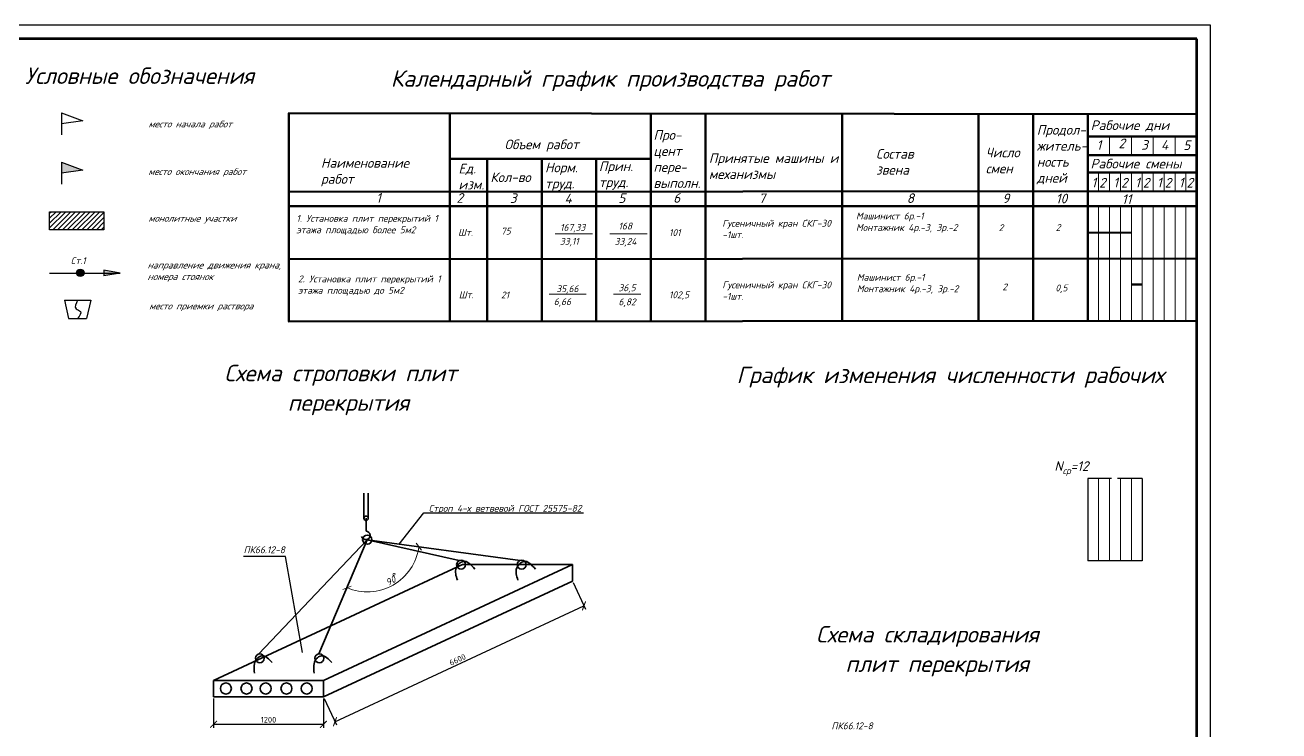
# Model space of a CAD drawing. Header units: millimetres. Extents: x 302528 to 620428, y -80391 to 59551.
# Drawn here: x 394583 to 440251, y 33858 to 59551 of the extents above; entities that cross this region are included whole.
import ezdxf

# ---------------------------------------------------------------- set-up
doc = ezdxf.new("R2010")
doc.units = ezdxf.units.MM
doc.header["$MEASUREMENT"] = 0
doc.linetypes.add('ACAD_ISO02W100', pattern=[15, 12, -3])
for name, color, linetype, lineweight in [('0.13', 7, 'Continuous', 13), ('водка', 7, 'Continuous', 50), ('Перегородки', 114, 'Continuous', 30), ('С_ростверк', 152, 'Continuous', 50), ('Слой1', 7, 'Continuous', 20), ('Стена', 150, 'Continuous', 50), ('Эксковатор', 1, 'Continuous', 30)]:
    doc.layers.add(name, color=color, linetype=linetype, lineweight=lineweight)
for name, color, linetype in [('1текст-мое', 2, 'Continuous'), ('Layer1', 7, 'Continuous'), ('РАМКА', 7, 'Continuous'), ('Рамка и штамп', 194, 'Continuous'), ('Формат', 7, 'Continuous'), ('характеристики_крана', 7, 'Continuous')]:
    doc.layers.add(name, color=color, linetype=linetype)
doc.styles.add('ISOCPEUR', font='isocpeur.ttf')
doc.styles.get("Standard").update_dxf_attribs({"font": 'isocpeui.ttf', "height": 300})
doc.styles.add('Италик', font='isocpeui.ttf')
doc.dimstyles.new('1-100', dxfattribs={"dimscale": 100, "dimtxt": 3, "dimasz": 2.5, "dimexe": 1.25, "dimexo": 0.625, "dimtad": 1, "dimdec": 0, "dimrnd": 5, "dimtxsty": 'Standard', "dimblk": 'ARCHTICK', "dimcen": 2.5, "dimadec": 0, "dimazin": 0, "dimtfac": 1, "dimtdec": 0, "dimtmove": 1, "dimatfit": 2, "dimfxl": 1, "dimarcsym": 0})
doc.dimstyles.new('Засечки 1х100', dxfattribs={"dimscale": 100, "dimtxt": 2.5, "dimasz": 2.3, "dimexe": 1.5, "dimexo": 0.5, "dimgap": 0.5, "dimtad": 1, "dimdec": 0, "dimtxsty": 'ISOCPEUR', "dimblk": 'OBLIQUE', "dimcen": 2.3, "dimdle": 1.5, "dimclrt": 6, "dimaunit": 1, "dimadec": 3, "dimazin": 2, "dimtfac": 1, "dimtdec": 0, "dimtmove": 1, "dimatfit": 3, "dimfxl": 1, "dimlwd": 9, "dimlwe": 9, "dimarcsym": 0})

# ---------------------------------------------------------------- blocks, each defined once
blk = doc.blocks.new('_Oblique')
at = {"color": 0, "lineweight": -2}
blk.add_line((-0.5, -0.5), (0.5, 0.5), dxfattribs=at)
blk = doc.blocks.new('*D301')
at = {"color": 0, "lineweight": 9, "transparency": 16777216}
blk.add_arc((407046, 40819), 1898, 246.9699, 352.2867, dxfattribs=at)
at = {"layer": 'Defpoints', "color": 0, "lineweight": 9, "transparency": 16777216}
for p in [(407046, 40819), (407046, 40819), (412621, 40064), (407443, 38963), (405278, 36660)]:
    blk.add_point(p, dxfattribs=at)
at = {"color": 0, "lineweight": 9, "transparency": 16777216, "xscale": 229.9999999999998, "yscale": 229.9999999999998, "zscale": 229.9999999999998}
for p, rotation in [((408927, 40564), 82.28671234876228), ((406303, 39072), 156.9698896870665)]:
    blk.add_blockref('_Oblique', p, dxfattribs=dict(at, rotation=rotation))
at = {"color": 6, "lineweight": 35, "transparency": 16777216, "insert": (407898, 39321), "char_height": 250, "width": 475, "attachment_point": 5, "rotation": 29.6283, "style": 'Италик'}
blk.add_mtext('90', dxfattribs=at)
blk = doc.blocks.new('_ArchTick')
at = {"color": 0, "const_width": 0.15}
blk.add_lwpolyline([(-0.5, -0.5), (0.5, 0.5)], dxfattribs=at)
blk = doc.blocks.new('*D334')
at = {"color": 0, "linetype": 'ByBlock', "lineweight": -2, "transparency": 16777216}
for p, q in [((414543, 39257), (414991, 38295)), ((405870, 34192), (414938, 38408)), ((405475, 35041), (405923, 34078))]:
    blk.add_line(p, q, dxfattribs=at)
at = {"layer": 'Defpoints', "color": 0, "linetype": 'ByBlock', "lineweight": 9, "transparency": 16777216}
for p in [(414517, 39314), (414938, 38408), (405449, 35098)]:
    blk.add_point(p, dxfattribs=at)
at = {"color": 0, "linetype": 'ByBlock', "lineweight": -2, "transparency": 16777216, "xscale": 250, "yscale": 250, "zscale": 250}
for p, rotation in [((414938, 38408), 24.93886490846336), ((405870, 34192), 204.9388649084634)]:
    blk.add_blockref('_ArchTick', p, dxfattribs=dict(at, rotation=rotation))
at = {"color": 0, "linetype": 'ByBlock', "lineweight": 9, "transparency": 16777216, "insert": (410334, 36451), "char_height": 250, "width": 84090.91, "attachment_point": 5, "rotation": 24.9389, "style": 'Италик'}
blk.add_mtext('{\\fISOCPEUR|b0|i0|c204|p34;\\H0.83333x;6600}', dxfattribs=at)
blk = doc.blocks.new('*D335')
at = {"color": 0, "linetype": 'ByBlock', "lineweight": -2, "transparency": 16777216}
for p, q in [((401449, 35035), (401449, 33973)), ((405449, 35035), (405449, 33973)), ((401449, 34098), (405449, 34098))]:
    blk.add_line(p, q, dxfattribs=at)
at = {"layer": 'Defpoints', "color": 0, "linetype": 'ByBlock', "lineweight": 9, "transparency": 16777216}
for p in [(401449, 35098), (405449, 35098), (405449, 34098)]:
    blk.add_point(p, dxfattribs=at)
at = {"color": 0, "linetype": 'ByBlock', "lineweight": -2, "transparency": 16777216, "xscale": 250, "yscale": 250, "zscale": 250, "rotation": 180}
blk.add_blockref('_ArchTick', (401449, 34098), dxfattribs=at)
at = {"color": 0, "linetype": 'ByBlock', "lineweight": -2, "transparency": 16777216, "xscale": 250, "yscale": 250, "zscale": 250}
blk.add_blockref('_ArchTick', (405449, 34098), dxfattribs=at)
at = {"color": 0, "linetype": 'ByBlock', "lineweight": 9, "transparency": 16777216, "insert": (403449, 34265), "char_height": 250, "attachment_point": 5, "style": 'Италик'}
blk.add_mtext('{\\fISOCPEUR|b0|i0|c204|p34;\\H0.83333x;1200}', dxfattribs=at)

msp = doc.modelspace()

# ---------------------------------------------------------------- hatches: boundary and pattern name
h = msp.add_hatch(color=7)
h.paths.add_polyline_path([(398043.582, 50526.753), (397452.697, 50526.753), (397452.697, 50422.564)])
h.paths.add_polyline_path([(397452.697, 50630.942), (397452.697, 50526.753), (398043.582, 50526.753)])
at = {"layer": 'Перегородки', "linetype": 'ByBlock', "ltscale": 10}
msp.add_hatch(color=256, dxfattribs=at).paths.add_polyline_path([(396690.092, 54269.307), (395908.23, 54557.524), (395908.23, 54158.333)])
at = {"layer": 'С_ростверк', "ltscale": 1000}
h = msp.add_hatch(color=7, dxfattribs=at)
h.paths.add_polyline_path([(396593.815, 50669.692), (396593.815, 50532.673), (396730.834, 50532.673, 0.414213562)])
h.paths.add_polyline_path([(396593.815, 50532.673), (396593.815, 50669.692, 0.414213562), (396456.796, 50532.673)])
h.paths.add_polyline_path([(396593.815, 50532.673), (396456.796, 50532.673, 0.414213562), (396593.815, 50395.654)])
h.paths.add_polyline_path([(396730.834, 50532.673), (396593.815, 50532.673), (396593.815, 50395.654, 0.414213562)])
at = {"layer": 'Стена', "lineweight": 9, "true_color": 0x2776bb}
h = msp.add_hatch(dxfattribs=at)
h.set_pattern_fill('ANSI31', color=152, scale=1000)
h.set_pattern_definition([(45, (65139.01, 50101.61), (-88.388348, 88.388348), [])])
h.paths.add_polyline_path([(397452.323, 52101.435), (397452.323, 52758.933), (395478.337, 52758.933), (395478.337, 52101.435)])

# ---------------------------------------------------------------- linework, layer by layer
at = {"color": 7}
for p, q in [((395478.337, 50526.753), (398043.582, 50526.753)), ((398043.582, 50526.753), (397452.697, 50630.942)), ((397452.697, 50630.942), (397452.697, 50422.564)), ((398043.582, 50526.753), (397452.697, 50422.564))]:
    msp.add_line(p, q, dxfattribs=at)
at = {"ltscale": 25}
for p, q in [((396013.754, 49532.673), (396973.754, 49532.673)), ((396013.754, 49532.673), (396163.754, 48870.77)), ((396973.754, 49532.673), (396823.754, 48870.77)), ((396163.754, 48870.77), (396823.754, 48870.77))]:
    msp.add_line(p, q, dxfattribs=at)
at = {"lineweight": 35}
for p, q in [((405277.724, 36660.004), (407045.673, 40818.953)), ((407045.673, 40818.953), (412620.953, 40063.829))]:
    msp.add_line(p, q, dxfattribs=at)
msp.add_lwpolyline([(395478.337, 52758.933), (397452.323, 52758.933), (397452.323, 52101.435), (395478.337, 52101.435)], close=True)
for points in [[(408208.861, 40661.409), (409106.846, 41801.293), (414915.807, 41801.293)], [(404686.356, 36706.428), (404070.915, 40207.421), (402536.704, 40207.421)]]:
    msp.add_lwpolyline(points)
at = {"color": 1, "lineweight": 35, "ltscale": 10}
for centre in [(401896.99, 35401.696), (402647.873, 35401.696), (403347.308, 35401.696), (404102.072, 35401.696), (404839.682, 35401.696)]:
    msp.add_circle(centre, 200.909, dxfattribs=at)
at = {"ltscale": 25}
msp.add_open_spline([(396493.754, 49532.673), (396432.567, 49408.514), (396335.722, 49211.996), (396700.852, 49134.782), (396571.28, 48969.601), (396493.754, 48870.77)], degree=3, knots=[0, 0, 0, 0, 318.018780594, 503.357676261, 779.430048101, 779.430048101, 779.430048101, 779.430048101], dxfattribs=at)
at = {"layer": '0.13', "lineweight": 35}
for p, q in [((403090.075, 36656.449), (407045.673, 40818.953)), ((407045.673, 40818.953), (410394.856, 40056.365)), ((410516.595, 39914.168), (414516.595, 39914.168)), ((414516.595, 39914.168), (414516.595, 39314.168)), ((405449.013, 35097.658), (414516.595, 39314.168)), ((401449.013, 35697.658), (405449.013, 35697.658)), ((405449.013, 35097.658), (401449.013, 35097.658))]:
    msp.add_line(p, q, dxfattribs=at)
at = {"layer": '0.13', "color": 1, "lineweight": 35}
for p, q in [((401449.013, 35697.658), (410516.595, 39914.168)), ((405449.013, 35697.658), (414516.595, 39914.168)), ((401449.013, 35697.658), (401449.013, 35097.658)), ((405449.013, 35697.658), (405449.013, 35097.658)), ((401449.013, 35097.658), (401449.013, 35397.658))]:
    msp.add_line(p, q, dxfattribs=at)
at = {"layer": '0.13', "lineweight": 35}
for centre, radius in [((407045.673, 40818.953), 167.72), ((410462.426, 39910.657), 160.613), ((412669.276, 39910.657), 160.613), ((403131.594, 36501.295), 160.613), ((405302.383, 36501.295), 160.613)]:
    msp.add_circle(centre, radius, dxfattribs=at)
for points, knots in [([(410964.264, 39741.93), (410828.252, 39900.211), (410599.355, 40166.583), (410189.361, 39768.889), (410277.687, 39499.451), (410327.279, 39348.171)], [0, 0, 0, 0, 511.524346156, 860.84924844, 1308.091675564, 1308.091675564, 1308.091675564, 1308.091675564]), ([(413171.114, 39741.93), (413035.101, 39900.211), (412806.205, 40166.583), (412396.211, 39768.889), (412484.537, 39499.451), (412534.129, 39348.171)], [0, 0, 0, 0, 511.524346156, 860.84924844, 1308.091675565, 1308.091675565, 1308.091675565, 1308.091675565]), ([(402937.49, 35960.835), (402920.092, 36151.54), (402895.443, 36421.739), (403285.101, 36671.535), (403461.773, 36475.989), (403580.672, 36344.388)], [0, 0, 0, 0, 521.353515028, 738.674330641, 1185.916757768, 1185.916757768, 1185.916757768, 1185.916757768]), ([(405108.279, 35960.835), (405090.881, 36151.54), (405066.232, 36421.739), (405455.89, 36671.535), (405632.562, 36475.989), (405751.461, 36344.388)], [0, 0, 0, 0, 521.353515028, 738.674330641, 1185.916757768, 1185.916757768, 1185.916757768, 1185.916757768])]:
    msp.add_open_spline(points, degree=3, knots=knots, dxfattribs=at)
at = {"layer": 'Layer1', "color": 7, "ltscale": 0.3}
msp.add_circle((396593.815, 50532.673), 137.019, dxfattribs=at)
at = {"layer": 'водка', "lineweight": 20}
for p, q in [((413893.802, 51955.644), (415247.484, 51955.644)), ((415882.42, 51955.644), (417236.102, 51955.644)), ((413671.248, 49760.869), (415024.93, 49760.869)), ((416016.711, 49760.869), (417013.548, 49760.869))]:
    msp.add_line(p, q, dxfattribs=at)
at = {"layer": 'водка'}
for points in [[(404183.998, 48757.328), (404192.92, 56347.654), (437263.234, 56314.71)], [(410055.918, 56304.573), (410055.918, 48762.577)], [(417377.057, 56304.573), (417377.057, 48769.122)], [(419365.675, 56304.573), (419365.675, 48770.9)], [(424337.219, 56304.573), (424337.219, 48775.345)], [(429308.763, 56304.573), (429308.763, 48779.789)], [(431297.381, 56304.573), (431297.381, 48781.567)], [(433285.998, 56304.573), (433285.998, 48977.953)], [(433324.791, 55500.186), (437263.234, 55500.186)], [(433285.998, 54820.814), (437263.234, 54815.54)], [(410065.233, 54679.063), (417377.057, 54685.283)], [(411411.205, 54681.599), (411411.205, 48763.789)], [(413399.822, 54664.73), (413399.822, 48765.567)], [(415388.44, 54689.089), (415388.44, 48767.345)], [(433285.998, 54182.742), (437263.234, 54182.742)], [(404192.92, 53486.618), (437263.234, 53509.575)], [(437263.234, 52955.188), (404192.92, 52955.188)], [(404166.985, 51030.083), (437263.234, 51059.671)], [(433285.998, 48977.953), (433285.998, 48783.345)], [(404166.985, 48757.313), (437263.234, 48786.901)]]:
    msp.add_lwpolyline(points, dxfattribs=at)
at = {"layer": 'водка', "lineweight": 50}
for points in [[(434876.892, 51994.926), (433285.998, 51995.717)], [(435274.616, 50111.472), (434876.892, 50111.67)]]:
    msp.add_lwpolyline(points, dxfattribs=at)
at = {"layer": 'водка', "linetype": 'ACAD_ISO02W100', "lineweight": 30, "ltscale": 75}
msp.add_lwpolyline([(435274.616, 43047.042), (433285.998, 43047.402)], dxfattribs=at)
at = {"layer": 'водка', "lineweight": 30}
for points in [[(433285.998, 43045.819), (433285.998, 40045.819)], [(435274.616, 43045.46), (435274.616, 40045.46)], [(435274.616, 40045.46), (433285.998, 40045.819)]]:
    msp.add_lwpolyline(points, dxfattribs=at)
at = {"layer": 'РАМКА', "color": 0, "linetype": 'Continuous', "lineweight": 60}
for p, q in [((437263.234, 59048.262), (355663.234, 59048.262)), ((437263.234, 651.262), (437263.234, 59051.262))]:
    msp.add_line(p, q, dxfattribs=at)
at = {"layer": 'Рамка и штамп', "color": 7}
msp.add_lwpolyline([(353663.234, 151.262), (437763.234, 151.262), (437763.234, 59551.262), (353663.234, 59551.262)], close=True, dxfattribs=at)
at = {"layer": 'Слой1'}
for p, q in [((410055.918, 56304.573), (410055.918, 48977.953)), ((419365.675, 56304.573), (419365.675, 48977.953)), ((429308.763, 56304.573), (429308.763, 48887.827)), ((431297.381, 56304.573), (431297.381, 48977.953)), ((433285.998, 56304.573), (433285.998, 48977.953)), ((434081.445, 55500.186), (434081.445, 54815.54)), ((434876.892, 55500.186), (434876.892, 54815.54)), ((434876.892, 55500.186), (434876.892, 54815.54)), ((434876.892, 55500.186), (434876.892, 54815.54)), ((435672.339, 55500.186), (435672.339, 54815.54)), ((436467.787, 55500.186), (436467.787, 54815.54)), ((437263.234, 55500.186), (437263.234, 54815.54)), ((411411.205, 54681.599), (411411.205, 48977.953)), ((413399.822, 54664.73), (413399.822, 48977.953)), ((415388.44, 54689.089), (415388.44, 48977.953)), ((433683.722, 54182.742), (433683.722, 53485.914)), ((434081.445, 54182.742), (434081.445, 53485.914)), ((434479.169, 54182.742), (434479.169, 53485.914)), ((434876.892, 54182.742), (434876.892, 53485.914)), ((434876.892, 54182.742), (434876.892, 53485.914)), ((434876.892, 54182.742), (434876.892, 53485.914)), ((435274.616, 54182.742), (435274.616, 53485.914)), ((435672.339, 54182.742), (435672.339, 53485.914)), ((436070.063, 54182.742), (436070.063, 53485.914)), ((436467.787, 54182.742), (436467.787, 53485.914)), ((436865.51, 54182.742), (436865.51, 53485.914)), ((437263.234, 54190.27), (437263.234, 53493.442)), ((437263.234, 54182.742), (437263.234, 53485.914)), ((404192.92, 52955.188), (413141.699, 52955.188)), ((411411.205, 52955.188), (419365.675, 52955.188)), ((433683.722, 52955.188), (433683.722, 48977.953)), ((434081.445, 52955.188), (434081.445, 48977.953)), ((434479.169, 52955.188), (434479.169, 48977.953)), ((434876.892, 52955.188), (434876.892, 48977.953)), ((434876.892, 52955.188), (434876.892, 48977.953)), ((434876.892, 52955.188), (434876.892, 48977.953)), ((435274.616, 52955.188), (435274.616, 48977.953)), ((435672.339, 52955.188), (435672.339, 48977.953)), ((436070.063, 52955.188), (436070.063, 48977.953)), ((436467.787, 52955.188), (436467.787, 48977.953)), ((436865.51, 52955.188), (436865.51, 48977.953)), ((437263.234, 52962.716), (437263.234, 48985.481)), ((437263.234, 52955.188), (437263.234, 48977.953)), ((433683.722, 48977.953), (433683.722, 48783.701)), ((434081.445, 48977.953), (434081.445, 48784.056)), ((434479.169, 48977.953), (434479.169, 48784.412)), ((434876.892, 48977.953), (434876.892, 48784.767)), ((434876.892, 48977.953), (434876.892, 48784.767)), ((434876.892, 48977.953), (434876.892, 48784.767)), ((435274.616, 48977.953), (435274.616, 48785.123)), ((435672.339, 48977.953), (435672.339, 48785.478)), ((436070.063, 48977.953), (436070.063, 48785.834)), ((436467.787, 48977.953), (436467.787, 48786.189)), ((436865.51, 48977.953), (436865.51, 48786.545)), ((437263.234, 48985.481), (437263.234, 46786.485)), ((437263.234, 48977.953), (437263.234, 48786.901)), ((433683.722, 43047.33), (433683.722, 40046.407)), ((434081.445, 43047.258), (434081.445, 40046.376)), ((434479.169, 43047.186), (434479.169, 40046.345)), ((434876.892, 43047.114), (434876.892, 40046.314))]:
    msp.add_line(p, q, dxfattribs=at)
at = {"layer": 'характеристики_крана', "lineweight": 35}
for p, q in [((406923.119, 42508.205), (406923.119, 41596.426)), ((407083.119, 42508.205), (407083.119, 41596.426)), ((407003.119, 41596.426), (407003.119, 41132.754))]:
    msp.add_line(p, q, dxfattribs=at)
msp.add_circle((407003.119, 41596.426), 80, dxfattribs=at)
msp.add_arc((406991.71, 40977.754), 155.419, 194.6863317, 85.79019, dxfattribs=at)
at = {"layer": 'Эксковатор', "linetype": 'ByBlock'}
for p, q in [((395908.23, 56355.907), (395908.23, 55557.524)), ((395908.23, 56355.907), (396690.092, 56067.69)), ((396690.092, 56067.69), (395908.23, 55956.716)), ((395908.23, 54557.524), (395908.23, 53759.141)), ((395908.23, 54557.524), (396690.092, 54269.307)), ((396690.092, 54269.307), (395908.23, 54158.333))]:
    msp.add_line(p, q, dxfattribs=at)

# ---------------------------------------------------------------- texts
at = {"color": 250, "linetype": 'Continuous', "lineweight": -3, "insert": (398754.511, 57708.477), "char_height": 600, "width": 12051.08742, "attachment_point": 5, "style": 'Италик'}
msp.add_mtext('{\\C256;Условные обозначения}', dxfattribs=at)
at = {"layer": '1текст-мое', "color": 0, "style": 'Италик'}
for s, p in [('Строп 4-х ветвевой ГОСТ 25575-82 ', (409285, 41836.403)), ('ПК66.12-8', (402540.779, 40326.255)), ('ПК66.12-8', (423953.044, 33917.597))]:
    msp.add_text(s, height=250, dxfattribs=at).set_placement(p)
at = {"layer": '1текст-мое', "color": 0, "char_height": 250, "attachment_point": 1, "style": 'Италик'}
for s, insert, width in [('{\\H0.98x;\\Q10;место начала работ}', (399072.484, 56072.88), 7479.29997), ('{\\H0.98x;\\Q10;место окончания работ}', (399064.067, 54340.251), 8933.62145), ('{\\H0.98x;\\Q10;монолитные участки}', (399071.861, 52641.021), 7162.17303), ('Ст.1', (396248.431, 51101.25), 19248.27616), ('{\\Q10;направление движения крана, \\Pномера стоянок}', (399034.012, 50940.006), 10357.43343), ('{\\H0.98x;\\Q10;место приемки раствора}', (399094.878, 49448.413), 7162.17303)]:
    msp.add_mtext(s, dxfattribs=dict(at, insert=insert, width=width))
at = {"layer": 'Слой1', "attachment_point": 1, "style": 'Италик'}
for s, insert, char_height, width in [('Календарный график производства работ', (407899.304, 57907.44), 600, 20712.86913), ('{\\fISOCPEUR|b0|i1|c204|p34;Про-\\Pцент пере-\\Pвыполн.}', (417469.792, 55725.139), 350, 1988.61782), ('{\\fISOCPEUR|b0|i1|c204|p34;Продол-\\Pжитель-\\Pность\\Pдней}', (431432.109, 55912.147), 350, 1988.61782), ('{\\fISOCPEUR|b0|i1|c204|p34;Рабочие дни}', (433394.976, 56081.159), 350, 5752.84493), ('{\\fISOCPEUR|b0|i1|c204|p34;Объем работ}', (412045.493, 55384.396), 350, 5752.84493), ('{\\fISOCPEUR|b0|i1|c204|p34;Принятые машины и механизмы}', (419488.078, 54882.863), 350, 5752.84493), ('{\\fISOCPEUR|b0|i1|c204|p34;Состав\\Pзвена}', (425577.406, 55039.051), 350, 5752.84493), ('{\\fISOCPEUR|b0|i1|c204|p34;Число\\Pсмен}', (429573.224, 55088.056), 350, 1988.61782), ('{\\fISOCPEUR|b0|i1|c204|p34;Наименование \\Pработ}', (405358.081, 54707.368), 350, 1988.61782), ('{\\fISOCPEUR|b0|i1|c204|p34;Ед. \\Pизм.}', (410368.501, 54501.342), 350, 1988.61782), ('{\\fISOCPEUR|b0|i1|c204|p34;Норм.\\Pтруд.}', (413520.929, 54541.068), 350, 1988.61782), ('{\\fISOCPEUR|b0|i1|c204|p34;Прин.\\Pтруд.}', (415481.174, 54586.267), 350, 1988.61782), ('{\\fISOCPEUR|b0|i1|c204|p34;Рабочие смены}', (433389.793, 54682.323), 350, 5752.84493), ('{\\fISOCPEUR|b0|i1|c204|p34;Кол-во}', (411532.312, 54187.505), 350, 1988.61782), ('{\\fISOCPEUR|b0|i1|c204|p34;1. }Установка плит перекрытий 1 этажа площадью более 5м2', (404465.74, 52640.505), 250, 6022.92227), ('{\\fISOCPEUR|b0|i1|c204|p34;Машинист 6р.-1\\PМонтажник 4р.-3, 3р.-2}', (424845.481, 52725.067), 250, 4494.13921), ('{\\fISOCPEUR|b0|i1|c204|p34;Шт.}', (410352.721, 52132.235), 250, 1988.61782), ('{\\fISOCPEUR|b0|i1|c204|p34;75}', (411914.196, 52176.794), 250, 1988.61782), ('{\\fISOCPEUR|b0|i1|c204|p34;167,33}', (414067.835, 52310.577), 250, 1988.61782), ('{\\fISOCPEUR|b0|i1|c204|p34;168}', (416195.622, 52359.947), 250, 1988.61782), ('{\\fISOCPEUR|b0|i1|c204|p34;101}', (418034.817, 52123.747), 250, 1988.61782), ('{\\fISOCPEUR|b0|i1|c204|p34;Гусеничный кран СКГ-30\\H1x; -1шт.}', (419975.085, 52461.918), 250, 4494.13921), ('{\\fISOCPEUR|b0|i1|c204|p34;2}', (430044.46, 52300.533), 250, 1988.61782), ('{\\fISOCPEUR|b0|i1|c204|p34;2}', (432123.013, 52308.668), 250, 1988.61782), ('{\\fISOCPEUR|b0|i1|c204|p34;33,11}', (414061.071, 51804.638), 250, 1988.61782), ('{\\fISOCPEUR|b0|i1|c204|p34;33,24}', (416055.584, 51798.253), 250, 1988.61782), ('{\\fISOCPEUR|b0|i1|c204|p34;2. }Установка плит перекрытий 1 этажа площадью до 5м2', (404523.039, 50437.303), 250, 5998.23215), ('{\\fISOCPEUR|b0|i1|c204|p34;Машинист 6р.-1\\PМонтажник 4р.-3, 3р.-2}', (424877.384, 50494.49), 250, 4494.13921), ('{\\fISOCPEUR|b0|i1|c204|p34;Шт.}', (410378.239, 49856.415), 250, 1988.61782), ('{\\fISOCPEUR|b0|i1|c204|p34;21}', (411914.346, 49849.977), 250, 1988.61782), ('{\\fISOCPEUR|b0|i1|c204|p34;35,66}', (413931.841, 50079.747), 250, 1988.61782), ('{\\fISOCPEUR|b0|i1|c204|p34;36,5}', (416195.622, 50113.748), 250, 1988.61782), ('{\\fISOCPEUR|b0|i1|c204|p34;102,5}', (418034.817, 49857.82), 250, 1988.61782), ('{\\fISOCPEUR|b0|i1|c204|p34;Гусеничный кран СКГ-30\\H1x; -1шт.}', (419976.847, 50219.399), 250, 4494.13921), ('{\\fISOCPEUR|b0|i1|c204|p34;2}', (430178.098, 50144.646), 250, 1988.61782), ('{\\fISOCPEUR|b0|i1|c204|p34;0,5}', (432109.905, 50107.989), 250, 1988.61782), ('{\\fISOCPEUR|b0|i1|c204|p34;6,66}', (413838.517, 49609.863), 250, 1988.61782), ('{\\fISOCPEUR|b0|i1|c204|p34;6,82}', (416195.622, 49600.117), 250, 1988.61782), ('График изменения численности рабочих', (420497.319, 47117.678), 600, 20712.86913), ('\\A1;N{\\H0.7x;\\S^ ср;\\H1.42857x;=12}', (432071.539, 43673.114), 350, 1988.61782)]:
    msp.add_mtext(s, dxfattribs=dict(at, insert=insert, char_height=char_height, width=width))
at = {"layer": 'Слой1', "lineweight": -3, "char_height": 350, "width": 1988.61782, "attachment_point": 1}
for s, insert, style in [('{\\fISOCPEUR|b0|i1|c204|p34;1}', (433608.686, 55360.486), 'Италик'), ('{\\fISOCPEUR|b0|i1|c204|p34;2}', (434409.21, 55419.26), 'Италик'), ('{\\fISOCPEUR|b0|i1|c204|p34;3}', (435233.677, 55363.604), 'Италик'), ('{\\fISOCPEUR|b0|i1|c204|p34;4}', (435957.871, 55363.604), 'Италик'), ('{\\fISOCPEUR|b0|i1|c204|p34;5}', (436765.626, 55352.472), 'Италик'), ('{\\fISOCPEUR|b0|i1|c204|p34;1}', (433421.678, 53994.466), 'Италик'), ('{\\fISOCPEUR|b0|i1|c204|p34;2}', (433705.146, 53988.187), 'Италик'), ('{\\fISOCPEUR|b0|i1|c204|p34;1}', (434217.125, 53994.466), 'Италик'), ('{\\fISOCPEUR|b0|i1|c204|p34;2}', (434500.593, 53988.187), 'Италик'), ('{\\fISOCPEUR|b0|i1|c204|p34;1}', (435012.572, 53994.466), 'Италик'), ('{\\fISOCPEUR|b0|i1|c204|p34;2}', (435296.04, 53988.187), 'Италик'), ('{\\fISOCPEUR|b0|i1|c204|p34;1}', (435808.019, 53994.466), 'Италик'), ('{\\fISOCPEUR|b0|i1|c204|p34;2}', (436091.487, 53988.187), 'Италик'), ('{\\fISOCPEUR|b0|i1|c204|p34;1}', (436603.466, 53994.466), 'Италик'), ('{\\fISOCPEUR|b0|i1|c204|p34;2}', (436886.934, 53988.187), 'ISOCPEUR'), ('{\\fISOCPEUR|b0|i1|c204|p34;1}', (407368.113, 53438.174), 'Италик'), ('{\\fISOCPEUR|b0|i1|c204|p34;2}', (410296.508, 53434.661), 'Италик'), ('{\\fISOCPEUR|b0|i1|c204|p34;6}', (418190.68, 53434.364), 'Италик'), ('{\\fISOCPEUR|b0|i1|c204|p34;3}', (412238.854, 53427.854), 'Италик'), ('{\\fISOCPEUR|b0|i1|c204|p34;4}', (414229.312, 53411.89), 'Италик'), ('{\\fISOCPEUR|b0|i1|c204|p34;5}', (416189.988, 53425.455), 'Италик'), ('{\\fISOCPEUR|b0|i1|c204|p34;7}', (421300.109, 53420.741), 'Италик'), ('{\\fISOCPEUR|b0|i1|c204|p34;8}', (426697.431, 53426.392), 'Италик'), ('{\\fISOCPEUR|b0|i1|c204|p34;9}', (430175.798, 53418.341), 'Италик'), ('{\\fISOCPEUR|b0|i1|c204|p34;10}', (432124.722, 53412.232), 'Италик'), ('{\\fISOCPEUR|b0|i1|c204|p34;11}', (434529.874, 53389.862, -8202.034), 'Италик')]:
    msp.add_mtext(s, dxfattribs=dict(at, insert=insert, style=style))
at = {"layer": 'Формат', "linetype": 'Continuous', "style": 'Италик'}
for s, p in [('Схема строповки плит', (401839.876, 46586.28)), ('перекрытия', (404149.461, 45510.757)), ('Схема складирования', (423390.49, 37078.052)), ('плит перекрытия', (424461.707, 36002.529))]:
    msp.add_text(s, height=600, dxfattribs=at).set_placement(p)
at = {"layer": 'характеристики_крана', "style": 'Италик'}
msp.add_text('°', height=250, dxfattribs=at).set_placement((407895.187, 39359.344))

# ---------------------------------------------------------------- dimensions: what is measured, and where the dimension line sits
at = {"color": 0, "linetype": 'ByBlock', "lineweight": 9}
for p1, p2, distance, text, picture, middle in [((405449.013, 35097.658), (414516.595, 39314.168), -999.278, '{\\fISOCPEUR|b0|i0|c204|p34;\\H0.83333x;6600}', '*D334', (410333.876, 36450.935)), ((401449.013, 35097.658), (405449.013, 35097.658), -999.568, '{\\fISOCPEUR|b0|i0|c204|p34;\\H0.83333x;1200}', '*D335', (403449.013, 34264.756))]:
    dim = msp.add_aligned_dim(p1=p1, p2=p2, distance=distance, text=text, dimstyle='1-100', override={"dimtxt": 2.5, "dimtxsty": 'Италик'}, dxfattribs=at)
    dim.commit()
    dim.dimension.update_dxf_attribs({"geometry": picture, "text_midpoint": middle})
at = {"lineweight": 35}
dim = msp.add_angular_dim_2l(base=(407442.8, 38962.648), line1=((407045.673, 40818.953), (412620.953, 40063.829)), line2=((405277.724, 36660.004), (407045.673, 40818.953)), text='90', dimstyle='Засечки 1х100', override={"dimtxsty": 'Италик'}, dxfattribs=at)
dim.commit()
dim.dimension.update_dxf_attribs({"geometry": '*D301', "text_midpoint": (407897.627, 39320.965)})

doc.saveas('drawing.dxf')
